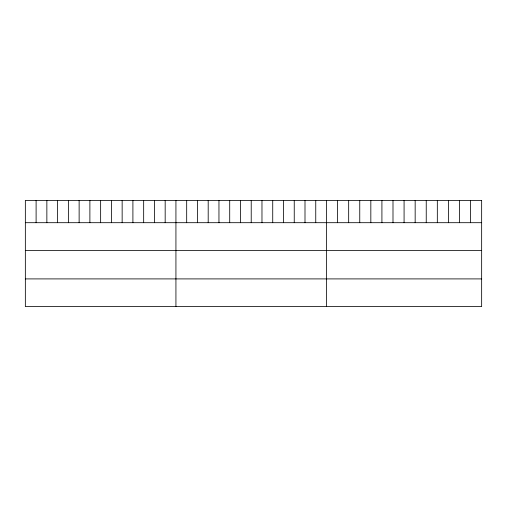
<?xml version="1.0" encoding="UTF-8"?>
<svg xmlns="http://www.w3.org/2000/svg" width="507" height="507" viewBox="0 0 507 507"><rect width="100%" height="100%" fill="white"/><g stroke="black" fill="none" stroke-linecap="round" stroke-linejoin="round"><path stroke-width="0.76" d="M25.35 222.693L481.65 222.693M25.35 250.382L481.65 250.382M25.35 278.907L481.65 278.907M470.566 200.404L470.566 222.693M459.488 200.404L459.488 222.693M448.403 200.404L448.403 222.693M437.326 200.404L437.326 222.693M426.241 200.404L426.241 222.693M415.163 200.404L415.163 222.693M404.079 200.404L404.079 222.693M392.995 200.404L392.995 222.693M381.917 200.404L381.917 222.693M370.832 200.404L370.832 222.693M359.755 200.404L359.755 222.693M348.67 200.404L348.67 222.693M337.592 200.404L337.592 222.693M326.508 200.404L326.508 306.596M315.753 200.404L315.753 222.693M304.999 200.404L304.999 222.693M294.244 200.404L294.244 222.693M283.483 200.404L283.483 222.693M272.728 200.404L272.728 222.693M261.973 200.404L261.973 222.693M251.219 200.404L251.219 222.693M240.464 200.404L240.464 222.693M229.709 200.404L229.709 222.693M218.954 200.404L218.954 222.693M208.193 200.404L208.193 222.693M197.438 200.404L197.438 222.693M186.684 200.404L186.684 222.693M175.929 200.404L175.929 306.596M165.174 200.404L165.174 222.693M154.42 200.404L154.42 222.693M143.665 200.404L143.665 222.693M132.904 200.404L132.904 222.693M122.149 200.404L122.149 222.693M111.394 200.404L111.394 222.693M100.64 200.404L100.64 222.693M89.885 200.404L89.885 222.693M79.13 200.404L79.13 222.693M68.375 200.404L68.375 222.693M57.614 200.404L57.614 222.693M46.859 200.404L46.859 222.693M36.105 200.404L36.105 222.693M481.65 200.404L25.35 200.404L25.35 306.596L481.65 306.596L481.65 200.404"/></g></svg>
